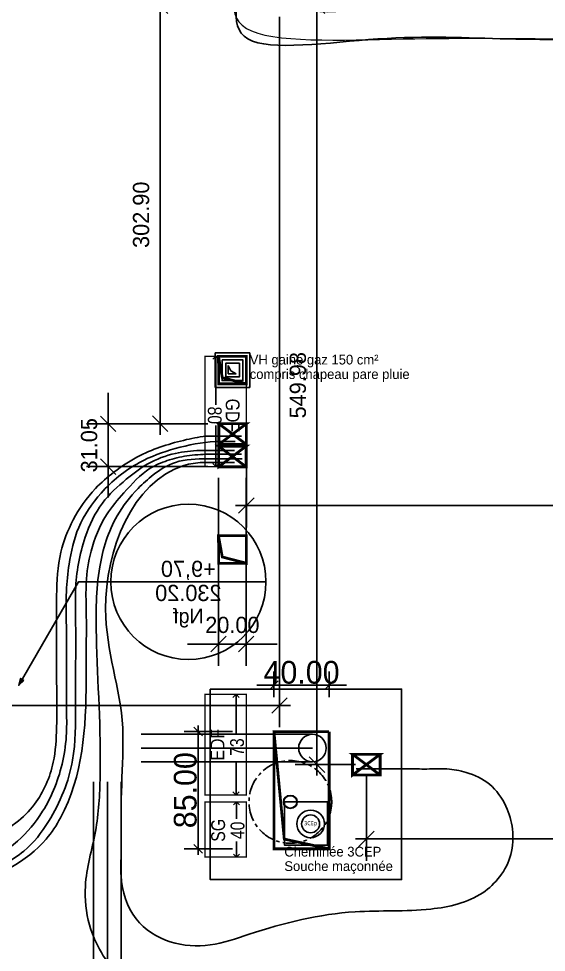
# Model space of a CAD drawing. Header units: centimetres. Extents: x 2501 to 22157, y -5565 to 9509.
# Drawn here: x 5020 to 5402, y 4231 to 4908 of the extents above; entities that cross this region are included whole.
import ezdxf

# ---------------------------------------------------------------- set-up
doc = ezdxf.new("R2010")
doc.units = ezdxf.units.CM
doc.header["$PDMODE"] = 67
for name, pattern in [('prelem_euev', [2, 1.25, -0.25, 0.25, -0.25]), ('prlm_ef', [0.165, 0.1, -0.065]), ('prlm_vmc', [0.282222, 0.141111, -0.141111]), ('Style de ligne -18', [2.08328, 1.25, -0.41656, 0.13886, -0.27786])]:
    doc.linetypes.add(name, pattern=pattern)
doc.layers.get('0').update_dxf_attribs({"color": 252})
doc.layers.add('_GAZELEC-BOITE INCORPO', color=36, linetype='Continuous', lineweight=18)
doc.layers.add('_GAZELEC-RESERVATION 2', color=6, linetype='Continuous', lineweight=18)
for name, color, linetype in [('B Général', 252, 'Continuous'), ('C ANNOTATIONS-niveaux', 252, 'Continuous'), ('C ANNOTATIONS-niveaux_Hatch', 252, 'Continuous'), ('C ANNOTATIONS-texte', 252, 'Continuous'), ('prlm-CHAUFF', 30, 'Continuous'), ('prlm-EAU-EUEV', 25, 'Continuous'), ('prlm-ELEC-BT', 63, 'Continuous'), ('prlm-ELEC-CFA', 181, 'Continuous'), ('prlm-GAZ', 20, 'Continuous')]:
    doc.layers.add(name, color=color, linetype=linetype)
doc.layers.add('prlm-ZEROPLOT', color=254, linetype='Continuous', plot=False)
doc.styles.add('Eurostile', font='')
doc.styles.add('prlm-chauff', font='trebucbi.ttf', dxfattribs={"height": 18})
doc.styles.add('prlm-narrow', font='swissc.ttf', dxfattribs={"height": 10})
doc.styles.get('Eurostile').set_extended_font_data('Eurostile')
doc.dimstyles.new('100é', dxfattribs={"dimtxt": 16.471002, "dimasz": 6.232178, "dimexe": 10, "dimexo": 25, "dimgap": 1, "dimtad": 1, "dimdec": 1, "dimtxsty": 'Eurostile', "dimblk": 'VW_SLASH', "dimblk1": 'VW_SLASH', "dimblk2": 'VW_SLASH', "dimcen": 0, "dimdle": 10, "dimazin": 0, "dimtfac": 1, "dimtdec": 1, "dimtix": 1, "dimtmove": 0, "dimatfit": 0, "dimldrblk": 'VW_FILLEDARROW', "dimfxl": 25, "dimfxlon": 1, "dimfrac": 2, "dimtolj": 1, "dimarcsym": 0})
doc.dimstyles.new('Arch', dxfattribs={"dimtxt": 11.759259, "dimasz": 11.224121, "dimexe": 15.875, "dimexo": 7.9375, "dimgap": 7.9375, "dimtad": 1, "dimdec": 1, "dimtxsty": 'Eurostile', "dimblk": 'VW_SLASH', "dimblk1": 'VW_SLASH', "dimblk2": 'VW_SLASH', "dimcen": 0, "dimdle": 7.9375, "dimazin": 0, "dimtfac": 1, "dimtdec": 1, "dimtix": 1, "dimtmove": 0, "dimatfit": 0, "dimldrblk": 'VW_FILLEDARROW', "dimfxl": 1, "dimfrac": 2, "dimtolj": 1, "dimarcsym": 0})

# ---------------------------------------------------------------- blocks, each defined once
blk = doc.blocks.new('Alti BAT A ACCROTERE')
at = {"layer": 'C ANNOTATIONS-niveaux', "linetype": 'Continuous'}
blk.add_line((-55.92, -9.05), (56.58, -9.05), dxfattribs=at)
blk.add_circle((0.33, -9.05), 56.25, dxfattribs=at)
at = {"layer": 'C ANNOTATIONS-niveaux', "attachment_point": 2, "rotation": 0, "line_spacing_factor": 0.894578, "style": 'Eurostile'}
for s, insert, char_height in [('+9,70', (0.33, 6.24), 11.759), ('230.20', (0.33, -11.22), 11.759), ('Ngf', (0.33, -28.47), 10.583)]:
    blk.add_mtext(s, dxfattribs=dict(at, insert=insert, char_height=char_height))
blk = doc.blocks.new('Groupe-51-1')
at = {"layer": 'B Général', "linetype": 'Continuous', "flags": 128}
for points in [[(115466.99, -121545.59), (115605.59, -121545.59), (115605.59, -121683.59), (115466.99, -121683.59)], [(115520.65, -121627.26), (115551.94, -121627.26), (115551.94, -121658.54), (115520.65, -121658.54)]]:
    blk.add_lwpolyline(points, close=True, dxfattribs=at)
blk = doc.blocks.new('xi.txt-3ceptuile-3')
at = {"layer": 'C ANNOTATIONS-texte', "insert": (0, 1.66), "char_height": 7.0556, "width": 93.6726, "attachment_point": 1, "rotation": 360, "line_spacing_factor": 1.423015, "style": 'Eurostile'}
blk.add_mtext('Cheminée 3CEP ', dxfattribs=at)
blk = doc.blocks.new('xi.vhgaz-3')
at = {"layer": 'B Général', "linetype": 'Continuous'}
for p, q in [((5, -5), (15, -5)), ((5, -15), (5, -5)), ((6.81, -6.7), (6.81, -12.7)), ((8.77, -10.6), (6.81, -6.7)), ((15, -5), (15, -15)), ((6.81, -12.7), (12.71, -12.7)), ((12.71, -12.7), (8.77, -10.6)), ((15, -15), (5, -15))]:
    blk.add_line(p, q, dxfattribs=at)
at = {"layer": 'B Général', "flags": 128}
for points in [[(-2.57, 2.41), (22.43, 2.41), (22.43, -22.59), (-2.57, -22.59)], [(0, -20), (20, -20), (20, 0), (0, 0)], [(2.43, -2.59), (17.43, -2.59), (17.43, -17.59), (2.43, -17.59)], [(5, -15), (15, -15), (15, -5), (5, -5)]]:
    blk.add_lwpolyline(points, close=True, dxfattribs=at)
blk = doc.blocks.new('xi.3cep130-200')
at = {"layer": 'prlm-CHAUFF', "color": 0}
for radius in [10, 6.5]:
    blk.add_circle((0, 0), radius, dxfattribs=at)
at = {"layer": 'prlm-CHAUFF', "color": 0, "insert": (0, 0), "char_height": 3, "width": 9.7815, "attachment_point": 5, "style": 'prlm-chauff'}
blk.add_mtext('3CEp', dxfattribs=at)
blk = doc.blocks.new('xi.vp')
at = {"layer": 'prlm-EAU-EUEV', "lineweight": 5}
h = blk.add_hatch(color=0, dxfattribs=at)
h.paths.add_polyline_path([(-5, 0, 1), (5, 0, 1)])
h.paths.add_polyline_path([(4.5, 0, -1), (-4.5, 0, -1)], flags=16)
at = {"layer": 'prlm-EAU-EUEV', "color": 0, "lineweight": 5}
for radius in [5, 4.5]:
    blk.add_circle((0, 0), radius, dxfattribs=at)
at = {"layer": 'prlm-ZEROPLOT', "linetype": 'prelem_euev', "ltscale": 10}
blk.add_circle((0, 0), 30, dxfattribs=at)
blk = doc.blocks.new('Groupe-97-1')
at = {"layer": 'B Général', "linetype": 'Continuous'}
for p, q in [((115541.05, -121578.27), (115416.87, -121578.27)), ((115541.05, -121588.27), (115416.87, -121588.27)), ((115541.05, -121598.27), (115416.87, -121598.27))]:
    blk.add_line(p, q, dxfattribs=at)
blk = doc.blocks.new('Groupe-98-1')
at = {"layer": 'B Général', "linetype": 'Continuous'}
for p, q in [((115382.37, -121612.77), (115382.37, -122026.95)), ((115392.37, -121612.77), (115392.37, -122026.95)), ((115402.37, -121612.77), (115402.37, -122026.95))]:
    blk.add_line(p, q, dxfattribs=at)
blk = doc.blocks.new('xi.gdf70ss')
at = {"layer": 'prlm-GAZ', "color": 0, "linetype": 'prlm_ef', "ltscale": 100, "const_width": 1, "flags": 128}
blk.add_lwpolyline([(0, 0), (80, 0), (80, -30), (0, -30)], close=True, dxfattribs=at)
at = {"layer": 'prlm-GAZ', "color": 0, "linetype": 'prlm_vmc', "ltscale": 15}
blk.add_lwpolyline([(0, 0), (20, 0), (20, -20), (0, -20)], close=True, dxfattribs=at)
at = {"layer": 'prlm-GAZ', "color": 7}
for points in [[(0, -22.2), (2.2, -20.01)], [(80, -22.2), (77.8, -20.01)], [(35.26, -22.2), (0, -22.2)], [(0, -22.2), (2.2, -24.4)], [(80, -22.2), (50.29, -22.2)], [(80, -22.2), (77.8, -24.4)]]:
    blk.add_lwpolyline(points, dxfattribs=at)
at = {"layer": 'prlm-GAZ', "color": 0, "lineweight": 9, "insert": (42.81, -10.04), "char_height": 10, "width": 55.6525, "attachment_point": 5, "line_spacing_factor": 0.72, "style": 'prlm-narrow'}
blk.add_mtext('GDF', dxfattribs=at)
at = {"layer": 'prlm-GAZ', "color": 7, "lineweight": 9, "insert": (42.81, -23), "char_height": 10, "width": 12.2828, "attachment_point": 5, "line_spacing_factor": 0.72, "style": 'prlm-narrow'}
blk.add_mtext('80', dxfattribs=at)
blk = doc.blocks.new('xi.sgss')
at = {"layer": 'prlm-ELEC-CFA', "color": 0, "linetype": 'prlm_ef', "ltscale": 100, "const_width": 1, "flags": 128}
blk.add_lwpolyline([(0, 0), (40, 0), (40, -30), (0, -30)], close=True, dxfattribs=at)
at = {"layer": 'prlm-ELEC-CFA', "color": 7}
for points in [[(0, -22.82), (2.2, -20.63)], [(11.25, -22.82), (0, -22.82)], [(0, -22.82), (2.2, -25.02)], [(40, -22.82), (27.66, -22.82)], [(40, -22.82), (37.8, -20.63)], [(40, -22.82), (37.8, -25.02)]]:
    blk.add_lwpolyline(points, dxfattribs=at)
at = {"layer": 'prlm-ELEC-CFA', "color": 0, "lineweight": 9, "insert": (19.41, -9.6), "char_height": 10, "width": 55.6525, "attachment_point": 5, "line_spacing_factor": 0.72, "style": 'prlm-narrow'}
blk.add_mtext('SG', dxfattribs=at)
at = {"layer": 'prlm-ELEC-CFA', "color": 7, "lineweight": 9, "insert": (19.41, -23.62), "char_height": 10, "width": 12.2828, "attachment_point": 5, "line_spacing_factor": 0.72, "style": 'prlm-narrow'}
blk.add_mtext('40', dxfattribs=at)
blk = doc.blocks.new('xi.edf73ss')
at = {"layer": 'prlm-ELEC-BT', "color": 0, "linetype": 'prlm_ef', "ltscale": 100, "const_width": 1, "flags": 128}
blk.add_lwpolyline([(0, 0), (73, 0), (73, -30), (0, -30)], close=True, dxfattribs=at)
at = {"layer": 'prlm-ELEC-BT', "color": 7}
for points in [[(0, -22.49), (2.2, -20.29)], [(73, -22.49), (70.8, -20.29)], [(24.39, -22.49), (0, -22.49)], [(0, -22.49), (2.2, -24.69)], [(73, -22.49), (44.84, -22.49)], [(73, -22.49), (70.8, -24.69)]]:
    blk.add_lwpolyline(points, dxfattribs=at)
at = {"layer": 'prlm-ELEC-BT', "color": 0, "lineweight": 9, "insert": (36.5, -9.03), "char_height": 10, "width": 55.6525, "attachment_point": 5, "line_spacing_factor": 0.72, "style": 'prlm-narrow'}
blk.add_mtext('EDF', dxfattribs=at)
at = {"layer": 'prlm-ELEC-BT', "color": 7, "lineweight": 9, "insert": (34.75, -23.28), "char_height": 10, "width": 12.2828, "attachment_point": 5, "line_spacing_factor": 0.72, "style": 'prlm-narrow'}
blk.add_mtext('73', dxfattribs=at)
blk = doc.blocks.new('VW_SLASH')
at = {"linetype": 'ByBlock', "lineweight": -2}
blk.add_line((0.707, 0), (-1, 0), dxfattribs=at)
at = {"linetype": 'Continuous', "lineweight": 20, "flags": 128}
blk.add_lwpolyline([(0.5, 0.5), (-0.5, -0.5)], dxfattribs=at)
blk = doc.blocks.new('*D343')
at = {"layer": '_GAZELEC-RESERVATION 2', "color": 0, "lineweight": -2, "transparency": 16777216}
for p, q in [((5175.05, 4391.39), (5140.05, 4391.39)), ((5150.05, 4312.62), (5150.05, 4385.16)), ((5175.05, 4306.39), (5140.05, 4306.39))]:
    blk.add_line(p, q, dxfattribs=at)
at = {"layer": 'Defpoints', "color": 0}
for p in [(5150.05, 4391.39), (5205.04, 4391.39), (5205.04, 4306.39)]:
    blk.add_point(p, dxfattribs=at)
at = {"layer": '_GAZELEC-RESERVATION 2', "color": 0, "lineweight": -2, "transparency": 16777216, "xscale": 6.232177734375, "yscale": 6.232177734375, "zscale": 6.232177734375}
for p, rotation in [((5150.05, 4391.39), 90), ((5150.05, 4306.39), 270)]:
    blk.add_blockref('VW_SLASH', p, dxfattribs=dict(at, rotation=rotation))
at = {"layer": '_GAZELEC-RESERVATION 2', "color": 0, "transparency": 16777216, "insert": (5140.81, 4348.89), "char_height": 16.471, "attachment_point": 5, "rotation": 90, "style": 'Eurostile'}
blk.add_mtext('\\A1;85.00', dxfattribs=at)
blk = doc.blocks.new('VW_FILLEDARROW')
at = {"linetype": 'Continuous'}
blk.add_hatch(color=250, dxfattribs=at).paths.add_polyline_path([(-1.414, 0.379), (0, 0), (-1.414, -0.379)])
at = {"linetype": 'Continuous', "flags": 128}
blk.add_lwpolyline([(-1.414, 0.379), (0, 0), (-1.414, -0.379)], close=True, dxfattribs=at)
blk = doc.blocks.new('*D327')
at = {"layer": '_GAZELEC-RESERVATION 2', "color": 0, "lineweight": -2, "transparency": 16777216}
for p, q in [((5205.04, 4416.39), (5205.04, 4434.99)), ((5245.04, 4416.39), (5245.04, 4434.99)), ((5198.81, 4424.99), (5192.57, 4424.99)), ((5245.04, 4424.99), (5205.04, 4424.99)), ((5251.27, 4424.99), (5257.5, 4424.99))]:
    blk.add_line(p, q, dxfattribs=at)
at = {"layer": 'Defpoints', "color": 0}
for p in [(5205.04, 4424.99), (5205.04, 4391.39), (5245.04, 4391.39)]:
    blk.add_point(p, dxfattribs=at)
at = {"layer": '_GAZELEC-RESERVATION 2', "color": 0, "lineweight": -2, "transparency": 16777216, "xscale": 6.232177734375, "yscale": 6.232177734375, "zscale": 6.232177734375}
blk.add_blockref('VW_SLASH', (5205.04, 4424.99), dxfattribs=at)
at = {"layer": '_GAZELEC-RESERVATION 2', "color": 0, "lineweight": -2, "transparency": 16777216, "xscale": 6.232177734375, "yscale": 6.232177734375, "zscale": 6.232177734375, "rotation": 180}
blk.add_blockref('VW_SLASH', (5245.04, 4424.99), dxfattribs=at)
at = {"layer": '_GAZELEC-RESERVATION 2', "color": 0, "transparency": 16777216, "insert": (5225.04, 4434.23), "char_height": 16.471, "attachment_point": 5, "style": 'Eurostile'}
blk.add_mtext('\\A1;40.00', dxfattribs=at)
blk = doc.blocks.new('*D351')
at = {"layer": '_GAZELEC-BOITE INCORPO', "color": 0, "lineweight": -2, "transparency": 16777216}
for p, q in [((5272, 4359.47), (5272, 4297.69)), ((6215.89, 4361.5), (6215.89, 4297.69)), ((5283.22, 4313.57), (6204.66, 4313.57))]:
    blk.add_line(p, q, dxfattribs=at)
at = {"layer": 'Defpoints', "color": 0}
for p in [(5272, 4367.41), (6215.89, 4369.44), (6215.89, 4313.57)]:
    blk.add_point(p, dxfattribs=at)
at = {"layer": '_GAZELEC-BOITE INCORPO', "color": 0, "lineweight": -2, "transparency": 16777216, "xscale": 11.22412109375, "yscale": 11.22412109375, "zscale": 11.22412109375, "rotation": 180}
blk.add_blockref('VW_SLASH', (5272, 4313.57), dxfattribs=at)
at = {"layer": '_GAZELEC-BOITE INCORPO', "color": 0, "lineweight": -2, "transparency": 16777216, "xscale": 11.22412109375, "yscale": 11.22412109375, "zscale": 11.22412109375}
blk.add_blockref('VW_SLASH', (6215.89, 4313.57), dxfattribs=at)
at = {"layer": '_GAZELEC-BOITE INCORPO', "color": 0, "transparency": 16777216, "insert": (5743.94, 4327.39), "char_height": 11.759, "attachment_point": 5, "style": 'Eurostile'}
blk.add_mtext('\\A1;943.89', dxfattribs=at)
blk = doc.blocks.new('*D352')
at = {"layer": '_GAZELEC-BOITE INCORPO', "color": 0, "lineweight": -2, "transparency": 16777216}
for p, q in [((5264.06, 4917.39), (5220.36, 4917.39)), ((5236.23, 4378.63), (5236.23, 4906.16)), ((5264.06, 4367.41), (5220.36, 4367.41))]:
    blk.add_line(p, q, dxfattribs=at)
at = {"layer": 'Defpoints', "color": 0}
for p in [(5236.23, 4917.39), (5272, 4917.39), (5272, 4367.41)]:
    blk.add_point(p, dxfattribs=at)
at = {"layer": '_GAZELEC-BOITE INCORPO', "color": 0, "lineweight": -2, "transparency": 16777216, "xscale": 11.22412109375, "yscale": 11.22412109375, "zscale": 11.22412109375}
for p, rotation in [((5236.23, 4917.39), 90), ((5236.23, 4367.41), 270)]:
    blk.add_blockref('VW_SLASH', p, dxfattribs=dict(at, rotation=rotation))
at = {"layer": '_GAZELEC-BOITE INCORPO', "color": 0, "transparency": 16777216, "insert": (5222.42, 4642.4), "char_height": 11.759, "attachment_point": 5, "rotation": 90, "style": 'Eurostile'}
blk.add_mtext('\\A1;549.98', dxfattribs=at)
blk = doc.blocks.new('*D353')
at = {"layer": '_GAZELEC-BOITE INCORPO', "color": 0, "lineweight": -2, "transparency": 16777216}
for p, q in [((5201.1, 4917.39), (5106.69, 4917.39)), ((5122.56, 4625.71), (5122.56, 4906.16)), ((5157.1, 4614.49), (5106.69, 4614.49))]:
    blk.add_line(p, q, dxfattribs=at)
at = {"layer": 'Defpoints', "color": 0}
for p in [(5122.56, 4917.39), (5209.04, 4917.39), (5165.04, 4614.49)]:
    blk.add_point(p, dxfattribs=at)
at = {"layer": '_GAZELEC-BOITE INCORPO', "color": 0, "lineweight": -2, "transparency": 16777216, "xscale": 11.22412109375, "yscale": 11.22412109375, "zscale": 11.22412109375}
for p, rotation in [((5122.56, 4917.39), 90), ((5122.56, 4614.49), 270)]:
    blk.add_blockref('VW_SLASH', p, dxfattribs=dict(at, rotation=rotation))
at = {"layer": '_GAZELEC-BOITE INCORPO', "color": 0, "transparency": 16777216, "insert": (5108.75, 4765.94), "char_height": 11.759, "attachment_point": 5, "rotation": 90, "style": 'Eurostile'}
blk.add_mtext('\\A1;302.90', dxfattribs=at)
blk = doc.blocks.new('*D354')
at = {"layer": '_GAZELEC-BOITE INCORPO', "color": 0, "lineweight": -2, "transparency": 16777216}
for p, q in [((5084.9, 4625.66), (5084.9, 4636.88)), ((5157.1, 4614.44), (5069.02, 4614.44)), ((5084.9, 4614.44), (5084.9, 4583.39)), ((5157.15, 4583.39), (5069.02, 4583.39)), ((5084.9, 4572.16), (5084.9, 4560.94))]:
    blk.add_line(p, q, dxfattribs=at)
at = {"layer": 'Defpoints', "color": 0}
for p in [(5165.04, 4614.44), (5084.9, 4583.39), (5165.09, 4583.39)]:
    blk.add_point(p, dxfattribs=at)
at = {"layer": '_GAZELEC-BOITE INCORPO', "color": 0, "lineweight": -2, "transparency": 16777216, "xscale": 11.22412109375, "yscale": 11.22412109375, "zscale": 11.22412109375}
for p, rotation in [((5084.9, 4614.44), 270), ((5084.9, 4583.39), 90)]:
    blk.add_blockref('VW_SLASH', p, dxfattribs=dict(at, rotation=rotation))
at = {"layer": '_GAZELEC-BOITE INCORPO', "color": 0, "transparency": 16777216, "insert": (5071.08, 4598.91), "char_height": 11.759, "attachment_point": 5, "rotation": 90, "style": 'Eurostile'}
blk.add_mtext('\\A1;31.05', dxfattribs=at)
blk = doc.blocks.new('*D355')
at = {"layer": '_GAZELEC-BOITE INCORPO', "color": 0, "lineweight": -2, "transparency": 16777216}
for p, q in [((5185.04, 4606.55), (5185.04, 4539.38)), ((6215.89, 4606.55), (6215.89, 4539.38)), ((5196.26, 4555.25), (6204.66, 4555.25))]:
    blk.add_line(p, q, dxfattribs=at)
at = {"layer": 'Defpoints', "color": 0}
for p in [(5185.04, 4614.49), (6215.89, 4614.49), (6215.89, 4555.25)]:
    blk.add_point(p, dxfattribs=at)
at = {"layer": '_GAZELEC-BOITE INCORPO', "color": 0, "lineweight": -2, "transparency": 16777216, "xscale": 11.22412109375, "yscale": 11.22412109375, "zscale": 11.22412109375, "rotation": 180}
blk.add_blockref('VW_SLASH', (5185.04, 4555.25), dxfattribs=at)
at = {"layer": '_GAZELEC-BOITE INCORPO', "color": 0, "lineweight": -2, "transparency": 16777216, "xscale": 11.22412109375, "yscale": 11.22412109375, "zscale": 11.22412109375}
blk.add_blockref('VW_SLASH', (6215.89, 4555.25), dxfattribs=at)
at = {"layer": '_GAZELEC-BOITE INCORPO', "color": 0, "transparency": 16777216, "insert": (5700.46, 4569.07), "char_height": 11.7593, "attachment_point": 5, "style": 'Eurostile'}
blk.add_mtext('\\A1;1030.85', dxfattribs=at)
blk = doc.blocks.new('*D356')
at = {"layer": '_GAZELEC-BOITE INCORPO', "color": 0, "lineweight": -2, "transparency": 16777216}
for p, q in [((5164.89, 4575.31), (5164.89, 4438.92)), ((5184.89, 4575.31), (5184.89, 4438.92)), ((5153.67, 4454.8), (5142.44, 4454.8)), ((5184.89, 4454.8), (5164.89, 4454.8)), ((5196.12, 4454.8), (5207.34, 4454.8))]:
    blk.add_line(p, q, dxfattribs=at)
at = {"layer": 'Defpoints', "color": 0}
for p in [(5164.89, 4583.24), (5184.89, 4583.24), (5164.89, 4454.8)]:
    blk.add_point(p, dxfattribs=at)
at = {"layer": '_GAZELEC-BOITE INCORPO', "color": 0, "lineweight": -2, "transparency": 16777216, "xscale": 11.22412109375, "yscale": 11.22412109375, "zscale": 11.22412109375}
blk.add_blockref('VW_SLASH', (5164.89, 4454.8), dxfattribs=at)
at = {"layer": '_GAZELEC-BOITE INCORPO', "color": 0, "lineweight": -2, "transparency": 16777216, "xscale": 11.22412109375, "yscale": 11.22412109375, "zscale": 11.22412109375, "rotation": 180}
blk.add_blockref('VW_SLASH', (5184.89, 4454.8), dxfattribs=at)
at = {"layer": '_GAZELEC-BOITE INCORPO', "color": 0, "transparency": 16777216, "insert": (5174.89, 4468.62), "char_height": 11.759, "attachment_point": 5, "style": 'Eurostile'}
blk.add_mtext('\\A1;20.00', dxfattribs=at)
blk = doc.blocks.new('*D357')
at = {"layer": '_GAZELEC-BOITE INCORPO', "color": 0, "lineweight": -2, "transparency": 16777216}
for p, q in [((5209.04, 4909.45), (5209.04, 4394.46)), ((4562.98, 4533), (4562.98, 4394.46)), ((4574.2, 4410.34), (5197.82, 4410.34))]:
    blk.add_line(p, q, dxfattribs=at)
at = {"layer": 'Defpoints', "color": 0}
for p in [(5209.04, 4917.39), (4562.98, 4540.94), (5209.04, 4410.34)]:
    blk.add_point(p, dxfattribs=at)
at = {"layer": '_GAZELEC-BOITE INCORPO', "color": 0, "lineweight": -2, "transparency": 16777216, "xscale": 11.22412109375, "yscale": 11.22412109375, "zscale": 11.22412109375, "rotation": 180}
blk.add_blockref('VW_SLASH', (4562.98, 4410.34), dxfattribs=at)
at = {"layer": '_GAZELEC-BOITE INCORPO', "color": 0, "lineweight": -2, "transparency": 16777216, "xscale": 11.22412109375, "yscale": 11.22412109375, "zscale": 11.22412109375}
blk.add_blockref('VW_SLASH', (5209.04, 4410.34), dxfattribs=at)
at = {"layer": '_GAZELEC-BOITE INCORPO', "color": 0, "transparency": 16777216, "insert": (4886.01, 4424.15), "char_height": 11.759, "attachment_point": 5, "style": 'Eurostile'}
blk.add_mtext('\\A1;646.06', dxfattribs=at)
blk = doc.blocks.new('*D358')
at = {"layer": '_GAZELEC-BOITE INCORPO', "color": 0, "lineweight": -2, "transparency": 16777216}
for p, q in [((5201.11, 4917.39), (4440.95, 4917.39)), ((4456.82, 4552.16), (4456.82, 4906.16)), ((4555.04, 4540.94), (4440.95, 4540.94))]:
    blk.add_line(p, q, dxfattribs=at)
at = {"layer": 'Defpoints', "color": 0}
for p in [(4456.82, 4917.39), (5209.05, 4917.39), (4562.98, 4540.94)]:
    blk.add_point(p, dxfattribs=at)
at = {"layer": '_GAZELEC-BOITE INCORPO', "color": 0, "lineweight": -2, "transparency": 16777216, "xscale": 11.22412109375, "yscale": 11.22412109375, "zscale": 11.22412109375}
for p, rotation in [((4456.82, 4917.39), 90), ((4456.82, 4540.94), 270)]:
    blk.add_blockref('VW_SLASH', p, dxfattribs=dict(at, rotation=rotation))
at = {"layer": '_GAZELEC-BOITE INCORPO', "color": 0, "transparency": 16777216, "insert": (4443, 4729.16), "char_height": 11.759, "attachment_point": 5, "rotation": 90, "style": 'Eurostile'}
blk.add_mtext('\\A1;376.45', dxfattribs=at)

msp = doc.modelspace()

# ---------------------------------------------------------------- hatches: boundary and pattern name
at = {"layer": 'C ANNOTATIONS-niveaux_Hatch', "linetype": 'Continuous'}
msp.add_hatch(color=250, dxfattribs=at).paths.add_polyline_path([(5023.688, 4428.504), (5019.965, 4424.909), (5021.391, 4429.884)])

# ---------------------------------------------------------------- linework, layer by layer
at = {"layer": '_GAZELEC-BOITE INCORPO', "const_width": 2}
for points in [[(5165.039, 4604.489), (5165.039, 4599.489), (5185.038, 4599.489), (5185.039, 4614.489), (5165.039, 4614.489), (5165.039, 4599.489), (5185.039, 4614.489), (5165.039, 4614.488), (5185.038, 4599.489)], [(5164.892, 4588.243), (5164.892, 4583.243), (5184.891, 4583.243), (5184.892, 4598.243), (5164.892, 4598.243), (5164.892, 4583.243), (5184.892, 4598.243), (5164.892, 4598.243), (5184.891, 4583.243)], [(5261.999, 4364.909), (5261.999, 4359.909), (5281.999, 4359.909), (5281.999, 4374.909), (5261.999, 4374.909), (5261.999, 4359.909), (5281.999, 4374.909), (5261.999, 4374.908), (5281.999, 4359.909)]]:
    msp.add_lwpolyline(points, dxfattribs=at)
at = {"layer": '_GAZELEC-RESERVATION 2', "const_width": 2}
for points in [[(5185.041, 4643.389), (5165.041, 4643.389), (5164.801, 4663.389), (5185.041, 4663.389), (5185.041, 4643.389), (5167.575, 4647.911), (5164.801, 4663.389)], [(5185.041, 4513.389), (5165.041, 4513.389), (5164.801, 4533.389), (5185.041, 4533.389), (5185.041, 4513.389), (5167.575, 4517.911), (5164.801, 4533.389)], [(5245.038, 4391.389), (5245.038, 4306.389), (5205.038, 4306.389), (5205.038, 4391.389), (5245.038, 4391.389), (5205.038, 4391.389), (5212.502, 4313.46), (5245.038, 4306.389)]]:
    msp.add_lwpolyline(points, dxfattribs=at)
at = {"layer": 'B Général', "linetype": 'Continuous', "lineweight": 18, "flags": 128}
msp.add_lwpolyline([(5187.472, 4640.795), (5162.472, 4640.795), (5162.472, 4665.795), (5187.472, 4665.795)], close=True, dxfattribs=at)
at = {"layer": 'B Général'}
msp.add_circle((5232.959, 4379.442), 10, dxfattribs=at)
at = {"layer": 'B Général', "linetype": 'Style de ligne -18', "lineweight": 50, "ltscale": 25.4}
msp.add_open_spline([(4176.46, 5442.268), (4369.672, 5480.305), (4562.883, 5518.342), (4903.036, 5519.771), (5243.188, 5521.2), (5979.862, 5524.644), (6716.536, 5528.089), (7278.196, 5527.681), (7839.856, 5527.273), (8021.336, 5527.044), (8202.816, 5526.815), (8808.176, 5525.356), (9413.535, 5523.896), (10716.351, 5525.293), (12019.166, 5526.69), (12242.597, 5526.219), (12466.029, 5525.748), (12816.588, 5520.962), (13167.148, 5516.176), (13202.673, 5616.323), (13238.199, 5716.47), (13267.888, 5802.201), (13297.577, 5887.932), (13327.266, 5973.663), (13356.956, 6059.395), (13408.406, 6207.964), (13459.856, 6356.533), (13477.006, 6406.056), (13494.156, 6455.579), (13528.564, 6560.212), (13562.972, 6664.845), (13573.344, 6696.386), (13583.716, 6727.928), (13599.145, 6774.844), (13614.573, 6821.761), (13678.898, 7117.445), (13743.224, 7413.129), (13957.444, 7453.65), (14171.664, 7494.171), (14164.331, 7534.454), (14156.998, 7574.738), (14190.699, 7584.189), (14224.399, 7593.639), (14227.546, 7586.876), (14230.693, 7580.113), (14293.316, 7599.076), (14355.939, 7618.039), (14360.336, 7603.518), (14364.733, 7588.998), (14537.195, 7591.453), (14709.721, 7640.319), (14664.801, 7789.364), (14619.881, 7938.41), (15047.101, 8062.384), (15474.322, 8186.358), (15686.72, 8247.996), (15899.118, 8309.635), (15904.181, 8311.166), (15909.244, 8312.698), (15908.246, 8315.995), (15907.249, 8319.292), (17672.664, 8849.185), (19438.079, 9379.077), (19648.946, 9442.842), (19859.814, 9506.606), (20255.35, 9309.74), (20650.886, 9112.874), (20960.83, 8222.926), (21270.775, 7332.978), (21180.205, 7304.155), (21089.635, 7275.333), (21163.082, 7017.584), (21236.529, 6759.834), (21251.591, 6763.9), (21266.653, 6767.967), (21275.663, 6734.59), (21284.674, 6701.213), (21269.902, 6697.225), (21255.13, 6693.238), (21270.029, 6638.047), (21284.928, 6582.856), (21291.188, 6584.546), (21297.447, 6586.236), (21305.995, 6495.046), (21402.881, 6506.774), (21487.346, 6527.117), (21571.811, 6547.461), (21569.541, 6559.077), (21567.271, 6570.694), (21604.983, 6578.638), (21642.694, 6586.582), (21649.991, 6549.244), (21657.287, 6511.906), (21652.493, 6510.896), (21647.699, 6509.886), (21807.598, 5746.172), (21967.496, 4982.457), (21977.291, 4938.62), (21987.086, 4894.782), (22015.78, 4743.898), (22044.474, 4593.013), (22063.498, 4473.154), (22082.523, 4353.295), (22101.178, 4237.725), (22119.832, 4122.156), (22124.345, 4087.384), (22128.858, 4052.612), (22138.67, 3933.295), (22148.483, 3813.978), (22152.899, 3687.239), (22157.316, 3560.501), (22156.076, 3368.858), (22154.837, 3177.215), (22152.199, 3078.787), (22149.562, 2980.358), (22145.456, 2863.605), (22141.35, 2746.851), (22132.85, 2586.185), (22124.349, 2425.518), (22087.732, 1950.646), (22051.116, 1475.773), (21993.933, 847.273), (21936.75, 218.773), (21915.729, 183.154), (21894.709, 147.536), (21213.23, 141.566), (20531.75, 135.597), (20529.704, 160.058), (20527.657, 184.52), (20322.852, 176.691), (20118.047, 168.862), (19882.166, 159.845), (19646.285, 150.828), (19256.888, 145.182), (18867.491, 139.536), (18773.401, -158.054), (18679.311, -455.644), (18604.53, -1398.289), (18529.749, -2340.935), (18635.053, -2777.585), (18740.357, -3214.234), (18588.756, -3295.853), (18437.156, -3377.471), (18384.511, -3407.387), (18331.865, -3437.302), (18280.613, -3484.556), (18229.362, -3531.809), (18125.267, -3688.349), (18021.173, -3844.888), (17973.144, -3961.195), (17925.114, -4077.502), (17903.66, -4188.267), (17882.205, -4299.032), (17853.831, -4428.724), (17825.458, -4558.416), (17795.321, -4816.052), (17765.184, -5073.687), (17828.426, -5320.212), (17891.667, -5566.736), (16164.839, -5333.52), (14438.011, -5100.304), (14043.046, -5030.624), (13648.082, -4960.944), (13506.144, -4936.079), (13364.206, -4911.213), (13220.848, -4883.357), (13077.49, -4855.501), (12791.937, -4799.706), (12506.383, -4743.912), (12128.349, -4679.679), (11750.314, -4615.447), (11530.967, -4571.296), (11311.619, -4527.146), (10549.503, -4375.437), (9787.387, -4223.728), (9847.498, -3981.593), (9907.609, -3739.459), (9806.225, -3461.39), (9704.841, -3183.322), (9715.187, -3083.784), (9725.532, -2984.247), (9824.047, -2441.958), (9922.562, -1899.67), (9651.72, -1701.167), (9380.878, -1502.664), (9447.608, -1104.825), (9514.339, -706.985), (9834.998, -611.033), (10155.657, -515.081), (10247.114, 11.583), (10338.572, 538.246), (10143.199, 564.034), (9947.826, 589.823), (9948.48, 594.78), (9949.134, 599.737), (9614.75, 638.685), (9280.365, 677.634), (8737.859, 744.574), (8195.353, 811.514), (7103.907, 948.262), (6012.462, 1085.009), (5516.207, 1145.917), (5019.951, 1206.825), (4567.057, 1262.265), (4114.163, 1317.705), (4102.18, 1307.409), (4090.197, 1297.113), (3869.944, 1322.11), (3649.69, 1347.106), (3455.22, 1370.405), (3260.751, 1393.703), (3258.524, 1373.559), (3256.298, 1353.416), (2884.962, 1399.248), (2513.626, 1445.079), (2816.189, 2481.825), (3118.751, 3518.57), (3122.583, 3517.421), (3126.415, 3516.272), (3182.803, 3704.332), (3239.191, 3892.391), (3244.935, 3911.549), (3250.679, 3930.706), (3342.693, 4248.166), (3434.706, 4565.625), (3504.837, 4748.285), (3574.967, 4930.944), (3700.503, 5086.554), (3826.038, 5242.164), (4001.249, 5342.216), (4176.46, 5442.268)], degree=2, knots=[0, 0, 0, 1, 1, 2, 2, 3, 3, 4, 4, 5, 5, 6, 6, 7, 7, 8, 8, 9, 9, 10, 10, 11, 11, 12, 12, 13, 13, 14, 14, 15, 15, 16, 16, 17, 17, 18, 18, 19, 19, 20, 20, 21, 21, 22, 22, 23, 23, 24, 24, 25, 25, 26, 26, 27, 27, 28, 28, 29, 29, 30, 30, 31, 31, 32, 32, 33, 33, 34, 34, 35, 35, 36, 36, 37, 37, 38, 38, 39, 39, 40, 40, 41, 41, 42, 42, 43, 43, 44, 44, 45, 45, 46, 46, 47, 47, 48, 48, 49, 49, 50, 50, 51, 51, 52, 52, 53, 53, 54, 54, 55, 55, 56, 56, 57, 57, 58, 58, 59, 59, 60, 60, 61, 61, 62, 62, 63, 63, 64, 64, 65, 65, 66, 66, 67, 67, 68, 68, 69, 69, 70, 70, 71, 71, 72, 72, 73, 73, 74, 74, 75, 75, 76, 76, 77, 77, 78, 78, 79, 79, 80, 80, 81, 81, 82, 82, 83, 83, 84, 84, 85, 85, 86, 86, 87, 87, 88, 88, 89, 89, 90, 90, 91, 91, 92, 92, 93, 93, 94, 94, 95, 95, 96, 96, 97, 97, 98, 98, 99, 99, 100, 100, 101, 101, 102, 102, 103, 103, 104, 104, 105, 105, 106, 106, 107, 107, 108, 108, 109, 109, 110, 110, 111, 111, 112, 112, 113, 113, 114, 114, 115, 115, 115], dxfattribs=at)
at = {"layer": 'B Général', "linetype": 'Continuous', "lineweight": 25}
for points in [[(4624.225, 5512.376), (4165.444, 5491.376), (3822.951, 5185.404), (3822.951, 4824.111), (3822.951, 4462.818), (3622.407, 4462.818), (3421.864, 4462.818), (3377.673, 4315.604), (3333.483, 4168.389), (3423.201, 4168.396), (3512.92, 4168.403), (3512.92, 3859.396), (3512.92, 3550.389), (3330.446, 3550.389), (3147.972, 3550.389), (3000.586, 3059.396), (2853.201, 2568.403), (3258.06, 2568.403), (3662.92, 2568.403), (3662.92, 2698.314), (3662.92, 2828.226), (3997.181, 2828.226), (4331.442, 2828.226), (4331.442, 2698.314), (4331.442, 2568.403), (4631.704, 2568.403), (4931.965, 2568.403), (4931.965, 3042.896), (4931.965, 3517.389), (5573.926, 3517.389), (6215.888, 3517.389), (6215.888, 4217.389), (6215.888, 4917.389), (5712.465, 4917.389), (5209.041, 4917.389), (5209.041, 5214.882), (5209.041, 5512.376), (4916.633, 5512.376), (4624.225, 5512.376)], [(4624.777, 5488.376), (4180.207, 5467.856), (3846.951, 5174.609), (3846.951, 4806.713), (3846.951, 4438.818), (3643.334, 4438.818), (3439.718, 4438.818), (3402.732, 4315.605), (3365.746, 4192.392), (3451.333, 4192.398), (3536.92, 4192.405), (3536.92, 3859.397), (3536.92, 3526.389), (3351.373, 3526.389), (3165.826, 3526.389), (3025.644, 3059.396), (2885.463, 2592.403), (3262.192, 2592.403), (3638.92, 2592.403), (3638.92, 2722.314), (3638.92, 2852.226), (3997.181, 2852.226), (4355.442, 2852.226), (4355.442, 2722.314), (4355.442, 2592.403), (4631.704, 2592.403), (4907.965, 2592.403), (4907.965, 3066.896), (4907.965, 3541.389), (5549.926, 3541.389), (6191.888, 3541.389), (6191.888, 4217.389), (6191.888, 4893.389), (5688.465, 4893.389), (5185.041, 4893.389), (5185.041, 5190.882), (5185.041, 5488.376), (4904.909, 5488.376), (4624.777, 5488.376)]]:
    msp.add_open_spline(points, degree=2, knots=[0, 0, 0, 1, 1, 2, 2, 3, 3, 4, 4, 5, 5, 6, 6, 7, 7, 8, 8, 9, 9, 10, 10, 11, 11, 12, 12, 13, 13, 14, 14, 15, 15, 16, 16, 17, 17, 18, 18, 19, 19, 19], dxfattribs=at)
at = {"layer": 'B Général', "linetype": 'Continuous', "lineweight": 18}
msp.add_open_spline([(6191.888, 3541.389), (6191.888, 4217.389), (6191.888, 4893.389), (5688.465, 4893.389), (5185.041, 4893.389), (5185.041, 5190.882), (5185.041, 5488.376), (4904.909, 5488.376), (4624.777, 5488.376), (4180.209, 5467.856), (3846.951, 5174.609), (3846.951, 4806.713), (3846.951, 4438.818), (3643.334, 4438.818), (3439.718, 4438.818), (3402.732, 4315.605), (3365.746, 4192.391), (3451.333, 4192.398), (3536.92, 4192.405), (3536.92, 3859.397), (3536.92, 3526.389), (3351.373, 3526.389), (3165.826, 3526.389), (3025.644, 3059.396), (2885.463, 2592.403), (3262.192, 2592.403), (3638.92, 2592.403), (3638.92, 2722.314), (3638.92, 2852.226), (3997.181, 2852.226), (4355.442, 2852.226), (4355.442, 2722.314), (4355.442, 2592.403), (4631.704, 2592.403), (4907.965, 2592.403), (4907.965, 3066.896), (4907.965, 3541.389), (5549.926, 3541.389), (6191.888, 3541.389)], degree=2, knots=[0, 0, 0, 1, 1, 2, 2, 3, 3, 4, 4, 5, 5, 6, 6, 7, 7, 8, 8, 9, 9, 10, 10, 11, 11, 12, 12, 13, 13, 14, 14, 15, 15, 16, 16, 17, 17, 18, 18, 19, 19, 19], dxfattribs=at)
at = {"layer": 'C ANNOTATIONS-niveaux', "linetype": 'Continuous', "flags": 128}
msp.add_lwpolyline([(5137.266, 4499.909), (5063.266, 4499.909), (5019.965, 4424.909)], dxfattribs=at)
msp.add_lwpolyline([(5023.688, 4428.504), (5019.965, 4424.909), (5021.391, 4429.884)], close=True, dxfattribs=at)
at = {"layer": 'prlm-GAZ'}
for points in [[(5176.902, 4601.535), (5162.494, 4601.535), (5133.435, 4596.491), (5107.466, 4586.325), (5079.725, 4564.239), (5063.477, 4539.24), (5056.541, 4512.67), (5054.627, 4493.136), (5054.627, 4463.923), (5054.627, 4407.935), (5054.627, 4390.41), (5051.932, 4370.068), (5037.321, 4333.594), (5019.103, 4311.949), (4967.262, 4284.629), (4927.55, 4274.85), (4870.062, 4267.174), (4795.976, 4260.224), (4765.767, 4260.224), (4662.645, 4260.224), (4579.167, 4260.224), (4504.231, 4260.224), (4439.581, 4260.224), (4423.702, 4260.224), (4409.864, 4260.224), (4394.301, 4260.224), (4345.18, 4253.65), (4297.329, 4233.354), (4272.345, 4212.968), (4246.405, 4170.214), (4235.626, 4135.258), (4230.836, 4096.166), (4228.654, 4062.868), (4238.311, 3979.065), (4238.311, 3950.259), (4238.311, 3898.539), (4238.311, 3858.664), (4238.311, 3810.227), (4238.311, 3734.006), (4238.311, 3715.201), (4238.311, 3705.831), (4235.965, 3680.56), (4223.733, 3651.521), (4196.411, 3620.64), (4169.532, 3591.815), (4137.813, 3557.467), (4127.514, 3547.168), (4121.269, 3528.745), (4122.418, 3510.32), (4122.418, 3454.787)], [(5181.589, 4605.506), (5168.049, 4605.506), (5157.617, 4605.506), (5141.622, 4602.952), (5108.088, 4591.509), (5088.988, 4579.393), (5075.63, 4567.566), (5059.473, 4544.826), (5050.592, 4521.301), (5047.486, 4489.903), (5047.486, 4464.665), (5047.486, 4427.279), (5047.486, 4394.323), (5045.019, 4369.104), (5031.438, 4338.73), (5017.9, 4325.192), (4995.179, 4312.208), (4964.863, 4303.297), (4933.081, 4298.229), (4880.766, 4295.176), (4794.104, 4298.354), (4705.139, 4307.496), (4620.679, 4327.956), (4584.962, 4341.632), (4524.992, 4377.71), (4496.517, 4410.349), (4481.637, 4435.726), (4470.738, 4473.223), (4472.03, 4493.532), (4492.866, 4523.986), (4534.443, 4538.515), (4569.194, 4540.705)], [(5176.535, 4595.057), (5162.18, 4595.057), (5156.973, 4595.057), (5151.231, 4595.057), (5133.638, 4592.97), (5113.58, 4585.424), (5098.003, 4574.255), (5080.625, 4556.876), (5068.2, 4532.195), (5061.211, 4493.737), (5061.211, 4474.697), (5061.211, 4427.015), (5061.211, 4410.118), (5059.05, 4370.746), (5041.606, 4326.226), (5023.813, 4304.796), (4992.421, 4287.991), (4971.743, 4280.398), (4942.009, 4272.67), (4910.516, 4267.001), (4859.018, 4261.002), (4810.811, 4256.273), (4777.034, 4254.802), (4649.453, 4254.802), (4481.874, 4254.802), (4435.205, 4254.802), (4405.927, 4254.802), (4393.82, 4254.802), (4342.888, 4247.145), (4303.135, 4230.218), (4276.093, 4207.175), (4251.494, 4167.428), (4241.431, 4136.142), (4235.076, 4099.146), (4233.84, 4075.107), (4240.4, 4001.426), (4246.617, 3967.341), (4249.54, 3916.567), (4249.54, 3843.674), (4249.54, 3650.198), (4249.54, 3571.28), (4247.825, 3411.085), (4247.825, 3365.934), (4247.825, 3318.898), (4247.825, 3294.189), (4245.777, 3267.497), (4213.69, 3203.066), (4174.676, 3171.175), (4118.794, 3156.44), (4069.468, 3154.576), (4019.449, 3154.576), (3906.023, 3154.576), (3815.52, 3154.576), (3789.375, 3154.576), (3781.554, 3154.576), (3739.766, 3160.979), (3707.918, 3178.025), (3682.89, 3227.376), (3683.911, 3259.802), (3701.823, 3289.792), (3730.105, 3305.419), (3770.723, 3309.808), (3793.656, 3310.677)], [(5181.622, 4592.361), (5168.18, 4592.361), (5157.69, 4592.361), (5141.888, 4591.247), (5127.644, 4587.767), (5115.383, 4582.197), (5096.279, 4564.388), (5083.593, 4548.427), (5072.495, 4522.06), (5068.938, 4499.256), (5068.938, 4479.86), (5068.938, 4444.044), (5068.938, 4428.476), (5050.339, 4328.958), (5039.904, 4313.479), (4983.277, 4279.375), (4949.851, 4269.598), (4881.934, 4257.736), (4837.006, 4253.382), (4798.772, 4249.991), (4772.233, 4249.991), (4685.014, 4249.991), (4630.943, 4249.991), (4513.895, 4249.991), (4424.982, 4249.991), (4371.663, 4248.181), (4329.852, 4237.966), (4291.976, 4215.972), (4267.525, 4187.079), (4249.048, 4149.316), (4242.7, 4121.084), (4239.1, 4094.005), (4239.1, 4069.935), (4259.323, 3978.116), (4288.941, 3930.445), (4314.336, 3908.743), (4383.684, 3895.281), (4440.444, 3895.281), (4481.462, 3893.311), (4514.952, 3893.311), (4559.281, 3918.696), (4572.809, 3946.496), (4575.84, 3964.219), (4578.459, 4001.136), (4578.459, 4071.498)], [(5181.899, 4589.068), (5167.315, 4589.068), (5156.752, 4589.068), (5133.564, 4586.51), (5117.573, 4577.477), (5106.583, 4567.604), (5091.334, 4547.763), (5078.756, 4510.663), (5076.311, 4460.682), (5079.035, 4358.911), (5075.6, 4319.032), (5068.309, 4279.272), (5071.289, 4251.322), (5093.078, 4213.538), (5122.589, 4192.491), (5162.947, 4187.828), (5226.151, 4199.667), (5264.274, 4205.311), (5283.235, 4205.311), (5312.906, 4197.934), (5335.9, 4183.984), (5352.592, 4167.292), (5363.518, 4139.807), (5361.48, 4116.583), (5347.514, 4094.812), (5323.741, 4078.738), (5304.89, 4074.245), (5298.649, 4073.781), (5265.745, 4073.781)], [(5176.458, 4586.44), (5161.658, 4586.44), (5156.885, 4586.44), (5153.346, 4586.44), (5139.815, 4584.182), (5082.955, 4480.276), (5095.373, 4394.185), (5095.373, 4373.465), (5094.19, 4332.281), (5094.19, 4301.165), (5094.19, 4286.788), (5105.023, 4255.57), (5129.899, 4238.997), (5158.715, 4236.718), (5187.027, 4244.5), (5263.985, 4260.759), (5318.709, 4262.758), (5356.384, 4274.608), (5368.731, 4286.247), (5376.776, 4302.274), (5377.899, 4320.632), (5373.186, 4337.208), (5361.355, 4353.166), (5344.318, 4361.805), (5330.464, 4364.298), (5319.619, 4364.298), (5304.998, 4364.298), (5264.518, 4364.298)]]:
    msp.add_spline(points, degree=3, dxfattribs=at)

# ---------------------------------------------------------------- block references
at = {"layer": 'B Général'}
for name, p in [('xi.vhgaz-3', (5165.041, 4663.389)), ('Groupe-51-1', (-110308.095, 125967.714)), ('Groupe-97-1', (-110308.095, 125967.714)), ('xi.vp', (5216.901, 4340.389)), ('Groupe-98-1', (-110308.095, 125967.714)), ('xi.3cep130-200', (5231.612, 4324.489))]:
    msp.add_blockref(name, p, dxfattribs=at)
at = {"layer": 'C ANNOTATIONS-niveaux', "xscale": -1}
msp.add_blockref('Alti BAT A ACCROTERE', (5143.316, 4508.957), dxfattribs=at)
at = {"layer": 'C ANNOTATIONS-texte'}
msp.add_blockref('xi.txt-3ceptuile-3', (5212.56, 4306.215), dxfattribs=at)
at = {"layer": 'prlm-CHAUFF'}
msp.add_blockref('xi.3cep130-200', (5231.612, 4324.489), dxfattribs=at)
at = {"layer": 'prlm-EAU-EUEV'}
msp.add_blockref('xi.vp', (5216.901, 4340.389), dxfattribs=at)
at = {"layer": 'prlm-ELEC-BT', "rotation": 90}
msp.add_blockref('xi.edf73ss', (5155.041, 4345.389), dxfattribs=at)
at = {"layer": 'prlm-ELEC-CFA', "rotation": 90}
msp.add_blockref('xi.sgss', (5155.041, 4300.389), dxfattribs=at)
at = {"layer": 'prlm-GAZ', "rotation": 269.9999932303262}
msp.add_blockref('xi.gdf70ss', (5185.041, 4663.389), dxfattribs=at)

# ---------------------------------------------------------------- texts
at = {"layer": 'C ANNOTATIONS-texte', "char_height": 7.05556, "attachment_point": 1, "style": 'Eurostile'}
for s, insert, width, line_spacing_factor in [('VH gaine gaz 150 cm²\\Pcompris chapeau pare pluie', (5187.472, 4664.49), 278.85224, 0.894578), ('Souche maçonnée', (5212.56, 4297.396), 137.08062, 1.423015)]:
    msp.add_mtext(s, dxfattribs=dict(at, insert=insert, width=width, line_spacing_factor=line_spacing_factor))

# ---------------------------------------------------------------- dimensions: what is measured, and where the dimension line sits
at = {"layer": '_GAZELEC-BOITE INCORPO'}
for base, p1, p2, picture, middle in [((4456.822, 4917.389), (4562.98, 4540.938), (5209.045, 4917.389), '*D358', (4443.005, 4729.163)), ((5122.564, 4917.389), (5165.039, 4614.489), (5209.042, 4917.389), '*D353', (5108.747, 4765.939)), ((5236.235, 4917.389), (5271.999, 4367.408), (5271.999, 4917.389), '*D352', (5222.417, 4642.399)), ((5084.899, 4583.389), (5165.039, 4614.435), (5165.086, 4583.389), '*D354', (5071.082, 4598.912))]:
    dim = msp.add_linear_dim(base=base, p1=p1, p2=p2, angle=90, dimstyle='Arch', override={"dimdec": 2, "dimzin": 0, "dimdsep": 46, "dimpost": '<>'}, dxfattribs=at)
    dim.commit()
    dim.dimension.update_dxf_attribs({"geometry": picture, "text_midpoint": middle})
for base, p1, p2, picture, middle in [((5209.042, 4410.337), (4562.98, 4540.938), (5209.042, 4917.389), '*D357', (4886.011, 4424.154)), ((6215.888, 4555.254), (5185.039, 4614.489), (6215.888, 4614.489), '*D355', (5700.464, 4569.071)), ((5164.892, 4454.8), (5184.891, 4583.243), (5164.892, 4583.243), '*D356', (5174.891, 4468.617)), ((6215.888, 4313.569), (5271.999, 4367.408), (6215.888, 4369.442), '*D351', (5743.943, 4327.386))]:
    dim = msp.add_linear_dim(base=base, p1=p1, p2=p2, dimstyle='Arch', override={"dimdec": 2, "dimzin": 0, "dimdsep": 46, "dimpost": '<>'}, dxfattribs=at)
    dim.commit()
    dim.dimension.update_dxf_attribs({"geometry": picture, "text_midpoint": middle})
at = {"layer": '_GAZELEC-RESERVATION 2'}
dim = msp.add_linear_dim(base=(5205.038, 4424.994), p1=(5245.038, 4391.389), p2=(5205.038, 4391.389), dimstyle='100é', override={"dimdec": 2, "dimzin": 0, "dimdsep": 46, "dimpost": '<>'}, dxfattribs=at)
dim.commit()
dim.dimension.update_dxf_attribs({"geometry": '*D327', "text_midpoint": (5225.038, 4434.229)})
dim = msp.add_linear_dim(base=(5150.049, 4391.389), p1=(5205.038, 4306.389), p2=(5205.038, 4391.389), angle=90, dimstyle='100é', override={"dimdec": 2, "dimzin": 0, "dimdsep": 46, "dimpost": '<>'}, dxfattribs=at)
dim.commit()
dim.dimension.update_dxf_attribs({"geometry": '*D343', "text_midpoint": (5140.813, 4348.889)})

doc.saveas('drawing.dxf')
